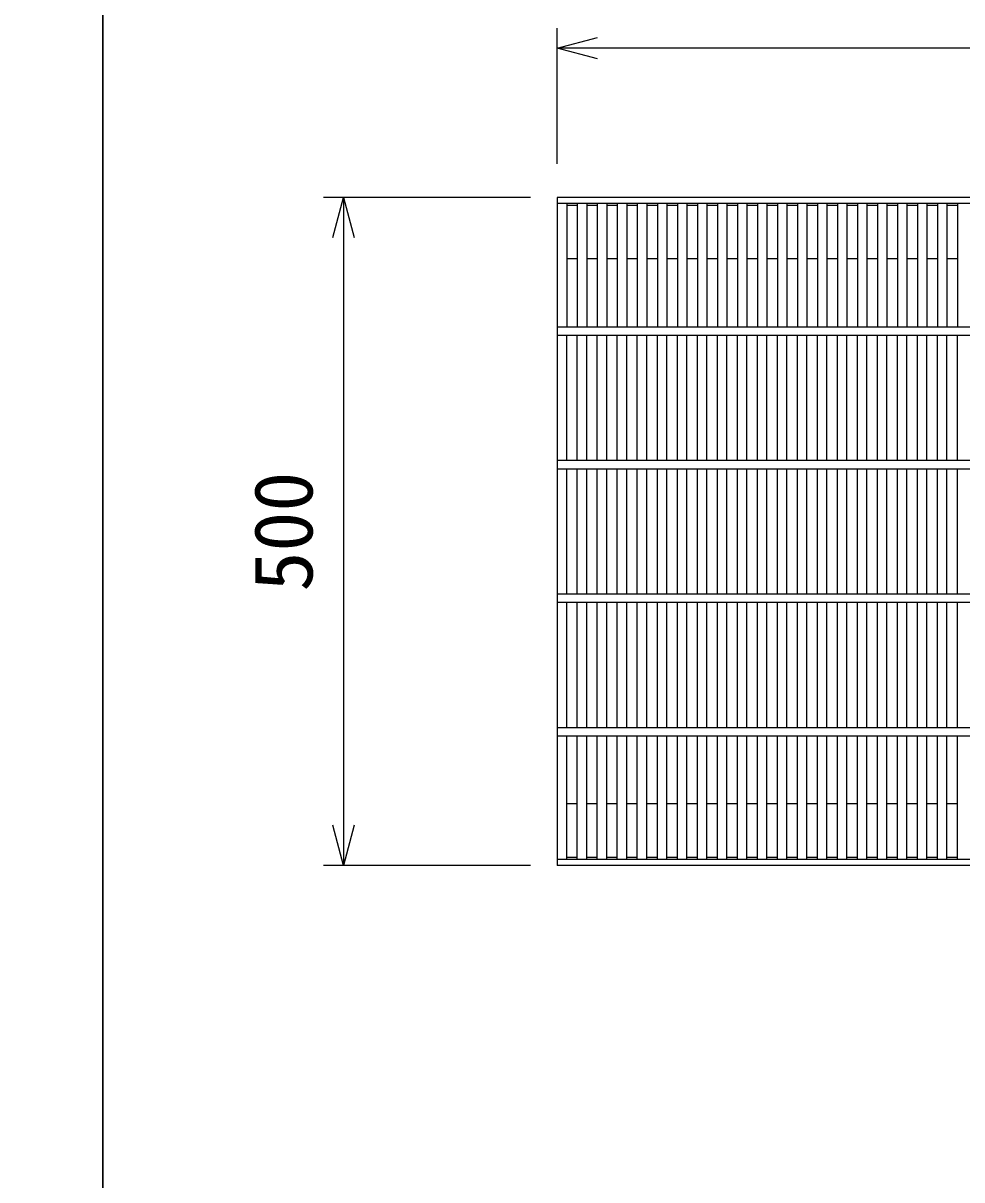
# Model space of a CAD drawing. Units: millimetres, scale not verified. Extents: x -33600 to 33600, y -11880 to 11880.
# Drawn here: x -23811 to -23108, y -7294 to -6428 of the extents above; entities that cross this region are included whole.
import ezdxf
from ezdxf.enums import TextEntityAlignment as Align

# ---------------------------------------------------------------- set-up
doc = ezdxf.new("R2010")
doc.units = ezdxf.units.MM
doc.header["$LTSCALE"] = 40
for name, color, linetype, lineweight in [('0-0_DIM', 7, 'Continuous', 25), ('0-2_HATCH', 6, 'Continuous', 25), ('0-6_TXT', 7, 'Continuous', 25)]:
    doc.layers.add(name, color=color, linetype=linetype, lineweight=lineweight)
doc.styles.add('ＭＳ ゴシック', font='')
doc.styles.get('ＭＳ ゴシック').set_extended_font_data('MS Gothic')

msp = doc.modelspace()

# ---------------------------------------------------------------- linework, layer by layer
at = {"layer": '0-0_DIM'}
for p, q in [((-23410.84, -6533.78), (-23410.84, -6432.19)), ((-22415.84, -6447.19), (-23410.84, -6447.19)), ((-23430.84, -6559), (-23585.84, -6559)), ((-23570.84, -6559), (-23570.84, -7059)), ((-23430.84, -7059), (-23585.84, -7059))]:
    msp.add_line(p, q, dxfattribs=at)
for points in [[(-23380.84, -6455.23), (-23410.84, -6447.19), (-23380.84, -6439.15)], [(-23578.88, -6589), (-23570.84, -6559), (-23562.8, -6589)], [(-23562.8, -7029), (-23570.84, -7059), (-23578.88, -7029)]]:
    msp.add_lwpolyline(points, dxfattribs=at)
at = {"layer": '0-2_HATCH'}
for p, q in [((-23410.84, -6559), (-23410.84, -7059)), ((-22415.84, -6559), (-23410.84, -6559)), ((-22415.84, -6563.5), (-23410.84, -6563.5)), ((-23403.84, -6563.5), (-23403.84, -6656)), ((-23395.87, -6563.5), (-23395.87, -6656)), ((-23388.87, -6563.5), (-23388.87, -6656)), ((-23380.9, -6563.5), (-23380.9, -6656)), ((-23373.9, -6563.5), (-23373.9, -6656)), ((-23365.93, -6563.5), (-23365.93, -6656)), ((-23358.93, -6563.5), (-23358.93, -6656)), ((-23350.96, -6563.5), (-23350.96, -6656)), ((-23343.96, -6563.5), (-23343.96, -6656)), ((-23335.99, -6563.5), (-23335.99, -6656)), ((-23328.99, -6563.5), (-23328.99, -6656)), ((-23321.02, -6563.5), (-23321.02, -6656)), ((-23314.02, -6563.5), (-23314.02, -6656)), ((-23306.05, -6563.5), (-23306.05, -6656)), ((-23299.05, -6563.5), (-23299.05, -6656)), ((-23291.08, -6563.5), (-23291.08, -6656)), ((-23284.08, -6563.5), (-23284.08, -6656)), ((-23276.11, -6563.5), (-23276.11, -6656)), ((-23269.11, -6563.5), (-23269.11, -6656)), ((-23261.14, -6563.5), (-23261.14, -6656)), ((-23254.14, -6563.5), (-23254.14, -6656)), ((-23246.18, -6563.5), (-23246.18, -6656)), ((-23239.18, -6563.5), (-23239.18, -6656)), ((-23231.21, -6563.5), (-23231.21, -6656)), ((-23224.21, -6563.5), (-23224.21, -6656)), ((-23216.24, -6563.5), (-23216.24, -6656)), ((-23209.24, -6563.5), (-23209.24, -6656)), ((-23201.27, -6563.5), (-23201.27, -6656)), ((-23194.27, -6563.5), (-23194.27, -6656)), ((-23186.3, -6563.5), (-23186.3, -6656)), ((-23179.3, -6563.5), (-23179.3, -6656)), ((-23171.33, -6563.5), (-23171.33, -6656)), ((-23164.33, -6563.5), (-23164.33, -6656)), ((-23156.36, -6563.5), (-23156.36, -6656)), ((-23149.36, -6563.5), (-23149.36, -6656)), ((-23141.39, -6563.5), (-23141.39, -6656)), ((-23134.39, -6563.5), (-23134.39, -6656)), ((-23126.42, -6563.5), (-23126.42, -6656)), ((-23119.42, -6563.5), (-23119.42, -6656)), ((-23111.45, -6563.5), (-23111.45, -6656)), ((-23395.87, -6565), (-23403.84, -6565)), ((-23380.9, -6565), (-23388.87, -6565)), ((-23365.93, -6565), (-23373.9, -6565)), ((-23350.96, -6565), (-23358.93, -6565)), ((-23335.99, -6565), (-23343.96, -6565)), ((-23321.02, -6565), (-23328.99, -6565)), ((-23306.05, -6565), (-23314.02, -6565)), ((-23291.08, -6565), (-23299.05, -6565)), ((-23276.11, -6565), (-23284.08, -6565)), ((-23261.14, -6565), (-23269.11, -6565)), ((-23246.18, -6565), (-23254.14, -6565)), ((-23231.21, -6565), (-23239.18, -6565)), ((-23216.24, -6565), (-23224.21, -6565)), ((-23201.27, -6565), (-23209.24, -6565)), ((-23186.3, -6565), (-23194.27, -6565)), ((-23171.33, -6565), (-23179.3, -6565)), ((-23156.36, -6565), (-23164.33, -6565)), ((-23141.39, -6565), (-23149.36, -6565)), ((-23126.42, -6565), (-23134.39, -6565)), ((-23111.45, -6565), (-23119.42, -6565)), ((-23395.87, -6605), (-23403.84, -6605)), ((-23380.9, -6605), (-23388.87, -6605)), ((-23365.93, -6605), (-23373.9, -6605)), ((-23350.96, -6605), (-23358.93, -6605)), ((-23335.99, -6605), (-23343.96, -6605)), ((-23321.02, -6605), (-23328.99, -6605)), ((-23306.05, -6605), (-23314.02, -6605)), ((-23291.08, -6605), (-23299.05, -6605)), ((-23276.11, -6605), (-23284.08, -6605)), ((-23261.14, -6605), (-23269.11, -6605)), ((-23246.18, -6605), (-23254.14, -6605)), ((-23231.21, -6605), (-23239.18, -6605)), ((-23216.24, -6605), (-23224.21, -6605)), ((-23201.27, -6605), (-23209.24, -6605)), ((-23186.3, -6605), (-23194.27, -6605)), ((-23171.33, -6605), (-23179.3, -6605)), ((-23156.36, -6605), (-23164.33, -6605)), ((-23141.39, -6605), (-23149.36, -6605)), ((-23126.42, -6605), (-23134.39, -6605)), ((-23111.45, -6605), (-23119.42, -6605)), ((-22415.84, -6656), (-23410.84, -6656)), ((-23410.84, -6662), (-22415.84, -6662)), ((-23403.84, -6756), (-23403.84, -6662)), ((-23395.87, -6756), (-23395.87, -6662)), ((-23388.87, -6756), (-23388.87, -6662)), ((-23380.9, -6756), (-23380.9, -6662)), ((-23373.9, -6756), (-23373.9, -6662)), ((-23365.93, -6756), (-23365.93, -6662)), ((-23358.93, -6756), (-23358.93, -6662)), ((-23350.96, -6756), (-23350.96, -6662)), ((-23343.96, -6756), (-23343.96, -6662)), ((-23335.99, -6756), (-23335.99, -6662)), ((-23328.99, -6756), (-23328.99, -6662)), ((-23321.02, -6756), (-23321.02, -6662)), ((-23314.02, -6756), (-23314.02, -6662)), ((-23306.05, -6756), (-23306.05, -6662)), ((-23299.05, -6756), (-23299.05, -6662)), ((-23291.08, -6756), (-23291.08, -6662)), ((-23284.08, -6756), (-23284.08, -6662)), ((-23276.11, -6756), (-23276.11, -6662)), ((-23269.11, -6756), (-23269.11, -6662)), ((-23261.14, -6756), (-23261.14, -6662)), ((-23254.14, -6756), (-23254.14, -6662)), ((-23246.18, -6756), (-23246.18, -6662)), ((-23239.18, -6756), (-23239.18, -6662)), ((-23231.21, -6756), (-23231.21, -6662)), ((-23224.21, -6756), (-23224.21, -6662)), ((-23216.24, -6756), (-23216.24, -6662)), ((-23209.24, -6756), (-23209.24, -6662)), ((-23201.27, -6756), (-23201.27, -6662)), ((-23194.27, -6756), (-23194.27, -6662)), ((-23186.3, -6756), (-23186.3, -6662)), ((-23179.3, -6756), (-23179.3, -6662)), ((-23171.33, -6756), (-23171.33, -6662)), ((-23164.33, -6756), (-23164.33, -6662)), ((-23156.36, -6756), (-23156.36, -6662)), ((-23149.36, -6756), (-23149.36, -6662)), ((-23141.39, -6756), (-23141.39, -6662)), ((-23134.39, -6756), (-23134.39, -6662)), ((-23126.42, -6756), (-23126.42, -6662)), ((-23119.42, -6756), (-23119.42, -6662)), ((-23111.45, -6756), (-23111.45, -6662)), ((-22415.84, -6756), (-23410.84, -6756)), ((-23410.84, -6762), (-22415.84, -6762)), ((-23403.84, -6856), (-23403.84, -6762)), ((-23395.87, -6856), (-23395.87, -6762)), ((-23388.87, -6856), (-23388.87, -6762)), ((-23380.9, -6856), (-23380.9, -6762)), ((-23373.9, -6856), (-23373.9, -6762)), ((-23365.93, -6856), (-23365.93, -6762)), ((-23358.93, -6856), (-23358.93, -6762)), ((-23350.96, -6856), (-23350.96, -6762)), ((-23343.96, -6856), (-23343.96, -6762)), ((-23335.99, -6856), (-23335.99, -6762)), ((-23328.99, -6856), (-23328.99, -6762)), ((-23321.02, -6856), (-23321.02, -6762)), ((-23314.02, -6856), (-23314.02, -6762)), ((-23306.05, -6856), (-23306.05, -6762)), ((-23299.05, -6856), (-23299.05, -6762)), ((-23291.08, -6856), (-23291.08, -6762)), ((-23284.08, -6856), (-23284.08, -6762)), ((-23276.11, -6856), (-23276.11, -6762)), ((-23269.11, -6856), (-23269.11, -6762)), ((-23261.14, -6856), (-23261.14, -6762)), ((-23254.14, -6856), (-23254.14, -6762)), ((-23246.18, -6856), (-23246.18, -6762)), ((-23239.18, -6856), (-23239.18, -6762)), ((-23231.21, -6856), (-23231.21, -6762)), ((-23224.21, -6856), (-23224.21, -6762)), ((-23216.24, -6856), (-23216.24, -6762)), ((-23209.24, -6856), (-23209.24, -6762)), ((-23201.27, -6856), (-23201.27, -6762)), ((-23194.27, -6856), (-23194.27, -6762)), ((-23186.3, -6856), (-23186.3, -6762)), ((-23179.3, -6856), (-23179.3, -6762)), ((-23171.33, -6856), (-23171.33, -6762)), ((-23164.33, -6856), (-23164.33, -6762)), ((-23156.36, -6856), (-23156.36, -6762)), ((-23149.36, -6856), (-23149.36, -6762)), ((-23141.39, -6856), (-23141.39, -6762)), ((-23134.39, -6856), (-23134.39, -6762)), ((-23126.42, -6856), (-23126.42, -6762)), ((-23119.42, -6856), (-23119.42, -6762)), ((-23111.45, -6856), (-23111.45, -6762)), ((-22415.84, -6856), (-23410.84, -6856)), ((-23410.84, -6862), (-22415.84, -6862)), ((-23403.84, -6956), (-23403.84, -6862)), ((-23395.87, -6956), (-23395.87, -6862)), ((-23388.87, -6956), (-23388.87, -6862)), ((-23380.9, -6956), (-23380.9, -6862)), ((-23373.9, -6956), (-23373.9, -6862)), ((-23365.93, -6956), (-23365.93, -6862)), ((-23358.93, -6956), (-23358.93, -6862)), ((-23350.96, -6956), (-23350.96, -6862)), ((-23343.96, -6956), (-23343.96, -6862)), ((-23335.99, -6956), (-23335.99, -6862)), ((-23328.99, -6956), (-23328.99, -6862)), ((-23321.02, -6956), (-23321.02, -6862)), ((-23314.02, -6956), (-23314.02, -6862)), ((-23306.05, -6956), (-23306.05, -6862)), ((-23299.05, -6956), (-23299.05, -6862)), ((-23291.08, -6956), (-23291.08, -6862)), ((-23284.08, -6956), (-23284.08, -6862)), ((-23276.11, -6956), (-23276.11, -6862)), ((-23269.11, -6956), (-23269.11, -6862)), ((-23261.14, -6956), (-23261.14, -6862)), ((-23254.14, -6956), (-23254.14, -6862)), ((-23246.18, -6956), (-23246.18, -6862)), ((-23239.18, -6956), (-23239.18, -6862)), ((-23231.21, -6956), (-23231.21, -6862)), ((-23224.21, -6956), (-23224.21, -6862)), ((-23216.24, -6956), (-23216.24, -6862)), ((-23209.24, -6956), (-23209.24, -6862)), ((-23201.27, -6956), (-23201.27, -6862)), ((-23194.27, -6956), (-23194.27, -6862)), ((-23186.3, -6956), (-23186.3, -6862)), ((-23179.3, -6956), (-23179.3, -6862)), ((-23171.33, -6956), (-23171.33, -6862)), ((-23164.33, -6956), (-23164.33, -6862)), ((-23156.36, -6956), (-23156.36, -6862)), ((-23149.36, -6956), (-23149.36, -6862)), ((-23141.39, -6956), (-23141.39, -6862)), ((-23134.39, -6956), (-23134.39, -6862)), ((-23126.42, -6956), (-23126.42, -6862)), ((-23119.42, -6956), (-23119.42, -6862)), ((-23111.45, -6956), (-23111.45, -6862)), ((-22415.84, -6956), (-23410.84, -6956)), ((-23410.84, -6962), (-22415.84, -6962)), ((-23403.84, -7054.5), (-23403.84, -6962)), ((-23395.87, -7054.5), (-23395.87, -6962)), ((-23388.87, -7054.5), (-23388.87, -6962)), ((-23380.9, -7054.5), (-23380.9, -6962)), ((-23373.9, -7054.5), (-23373.9, -6962)), ((-23365.93, -7054.5), (-23365.93, -6962)), ((-23358.93, -7054.5), (-23358.93, -6962)), ((-23350.96, -7054.5), (-23350.96, -6962)), ((-23343.96, -7054.5), (-23343.96, -6962)), ((-23335.99, -7054.5), (-23335.99, -6962)), ((-23328.99, -7054.5), (-23328.99, -6962)), ((-23321.02, -7054.5), (-23321.02, -6962)), ((-23314.02, -7054.5), (-23314.02, -6962)), ((-23306.05, -7054.5), (-23306.05, -6962)), ((-23299.05, -7054.5), (-23299.05, -6962)), ((-23291.08, -7054.5), (-23291.08, -6962)), ((-23284.08, -7054.5), (-23284.08, -6962)), ((-23276.11, -7054.5), (-23276.11, -6962)), ((-23269.11, -7054.5), (-23269.11, -6962)), ((-23261.14, -7054.5), (-23261.14, -6962)), ((-23254.14, -7054.5), (-23254.14, -6962)), ((-23246.18, -7054.5), (-23246.18, -6962)), ((-23239.18, -7054.5), (-23239.18, -6962)), ((-23231.21, -7054.5), (-23231.21, -6962)), ((-23224.21, -7054.5), (-23224.21, -6962)), ((-23216.24, -7054.5), (-23216.24, -6962)), ((-23209.24, -7054.5), (-23209.24, -6962)), ((-23201.27, -7054.5), (-23201.27, -6962)), ((-23194.27, -7054.5), (-23194.27, -6962)), ((-23186.3, -7054.5), (-23186.3, -6962)), ((-23179.3, -7054.5), (-23179.3, -6962)), ((-23171.33, -7054.5), (-23171.33, -6962)), ((-23164.33, -7054.5), (-23164.33, -6962)), ((-23156.36, -7054.5), (-23156.36, -6962)), ((-23149.36, -7054.5), (-23149.36, -6962)), ((-23141.39, -7054.5), (-23141.39, -6962)), ((-23134.39, -7054.5), (-23134.39, -6962)), ((-23126.42, -7054.5), (-23126.42, -6962)), ((-23119.42, -7054.5), (-23119.42, -6962)), ((-23111.45, -7054.5), (-23111.45, -6962)), ((-23395.87, -7013), (-23403.84, -7013)), ((-23380.9, -7013), (-23388.87, -7013)), ((-23365.93, -7013), (-23373.9, -7013)), ((-23350.96, -7013), (-23358.93, -7013)), ((-23335.99, -7013), (-23343.96, -7013)), ((-23321.02, -7013), (-23328.99, -7013)), ((-23306.05, -7013), (-23314.02, -7013)), ((-23291.08, -7013), (-23299.05, -7013)), ((-23276.11, -7013), (-23284.08, -7013)), ((-23261.14, -7013), (-23269.11, -7013)), ((-23246.18, -7013), (-23254.14, -7013)), ((-23231.21, -7013), (-23239.18, -7013)), ((-23216.24, -7013), (-23224.21, -7013)), ((-23201.27, -7013), (-23209.24, -7013)), ((-23186.3, -7013), (-23194.27, -7013)), ((-23171.33, -7013), (-23179.3, -7013)), ((-23156.36, -7013), (-23164.33, -7013)), ((-23141.39, -7013), (-23149.36, -7013)), ((-23126.42, -7013), (-23134.39, -7013)), ((-23111.45, -7013), (-23119.42, -7013)), ((-22415.84, -7054.5), (-23410.84, -7054.5)), ((-23395.87, -7053), (-23403.84, -7053)), ((-23380.9, -7053), (-23388.87, -7053)), ((-23365.93, -7053), (-23373.9, -7053)), ((-23350.96, -7053), (-23358.93, -7053)), ((-23335.99, -7053), (-23343.96, -7053)), ((-23321.02, -7053), (-23328.99, -7053)), ((-23306.05, -7053), (-23314.02, -7053)), ((-23291.08, -7053), (-23299.05, -7053)), ((-23276.11, -7053), (-23284.08, -7053)), ((-23261.14, -7053), (-23269.11, -7053)), ((-23246.18, -7053), (-23254.14, -7053)), ((-23231.21, -7053), (-23239.18, -7053)), ((-23216.24, -7053), (-23224.21, -7053)), ((-23201.27, -7053), (-23209.24, -7053)), ((-23186.3, -7053), (-23194.27, -7053)), ((-23171.33, -7053), (-23179.3, -7053)), ((-23156.36, -7053), (-23164.33, -7053)), ((-23141.39, -7053), (-23149.36, -7053)), ((-23126.42, -7053), (-23134.39, -7053)), ((-23111.45, -7053), (-23119.42, -7053)), ((-22415.84, -7059), (-23410.84, -7059))]:
    msp.add_line(p, q, dxfattribs=at)
at = {"layer": '0-6_TXT'}
for points in [[(-25551.01, -8234.13), (-23751.01, -8234.13), (-23751.01, -4634.13), (-25551.01, -4634.13)], [(-23751.01, -8234.13), (-21951.01, -8234.13), (-21951.01, -4634.13), (-23751.01, -4634.13)]]:
    msp.add_lwpolyline(points, close=True, dxfattribs=at)

# ---------------------------------------------------------------- texts
at = {"layer": '0-0_DIM', "style": 'ＭＳ ゴシック'}
msp.add_text('500', height=43.99, rotation=90, dxfattribs=at).set_placement((-23580.84, -6854), align=Align.BOTTOM_LEFT)

doc.saveas('drawing.dxf')
